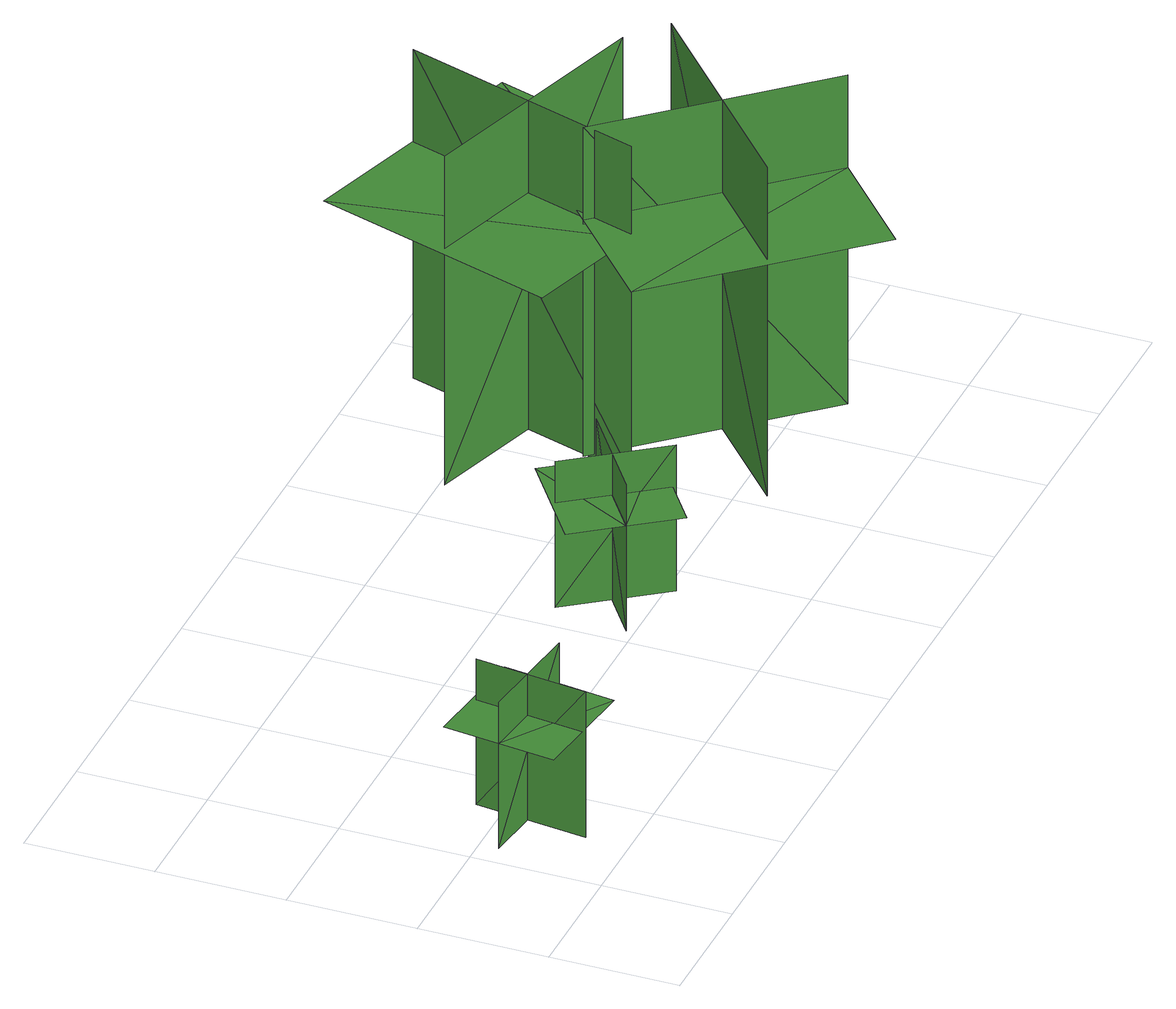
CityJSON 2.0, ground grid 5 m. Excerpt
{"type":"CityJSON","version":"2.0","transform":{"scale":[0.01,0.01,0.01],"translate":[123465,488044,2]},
"CityObjects":{
"tree1":{"type":"SolitaryVegetationObject","geometry":[{"type":"MultiSurface","lod":"1","boundaries":[[[0,1,2]],[[0,2,3]],[[4,5,6]],[[4,6,7]],[[8,9,10]],[[8,10,11]],[[8,11,12]],[[8,12,13]]]}]},
"tree2":{"type":"SolitaryVegetationObject","geometry":[{"type":"MultiSurface","lod":"1","boundaries":[[[14,15,16]],[[14,16,17]],[[18,19,20]],[[18,20,21]],[[22,23,24]],[[22,24,25]],[[22,25,26]],[[22,26,27]]]}]},
"tree3":{"type":"SolitaryVegetationObject","geometry":[{"type":"MultiSurface","lod":"1","boundaries":[[[28,29,30]],[[28,30,31]],[[32,33,34]],[[32,34,35]],[[36,37,38]],[[36,38,39]],[[36,39,40]],[[36,40,41]]]}]},
"tree4":{"type":"SolitaryVegetationObject","geometry":[{"type":"MultiSurface","lod":"1","boundaries":[[[42,43,44]],[[42,44,45]],[[46,47,48]],[[46,48,49]],[[50,51,52]],[[50,52,53]],[[50,53,54]],[[50,54,55]]]}]}
},
"vertices":[
[294,593,122],[239,154,122],[239,154,737],[294,593,737],[60,414,122],[499,359,122],[499,359,737],[60,414,737],[60,414,565],[32,194,565],[471,139,565],[499,359,565],[527,578,565],[88,634,565],
[1572,804,132],[1830,445,132],[1830,445,748],[1572,804,748],[1523,513,132],[1882,772,132],[1882,772,748],[1523,513,748],[1523,513,575],[1652,334,575],[2011,592,575],[1882,772,575],[1752,952,575],[1393,693,575],
[2214,1482,99],[3164,1184,99],[3164,1184,1484],[2214,1482,1484],[2518,892,99],[2816,1842,99],[2816,1842,1484],[2518,892,1484],[2518,892,1096],[2993,743,1096],[3291,1693,1096],[2816,1842,1096],[2341,1992,1096],[2043,1042,1096],
[2542,384,118],[3285,1047,118],[3285,1047,1504],[2542,384,1504],[3204,343,118],[2541,1085,118],[2541,1085,1504],[3204,343,1504],[3204,343,1115],[3576,675,1115],[2912,1417,1115],[2541,1085,1115],[2169,753,1115],[2833,11,1115]
]}
